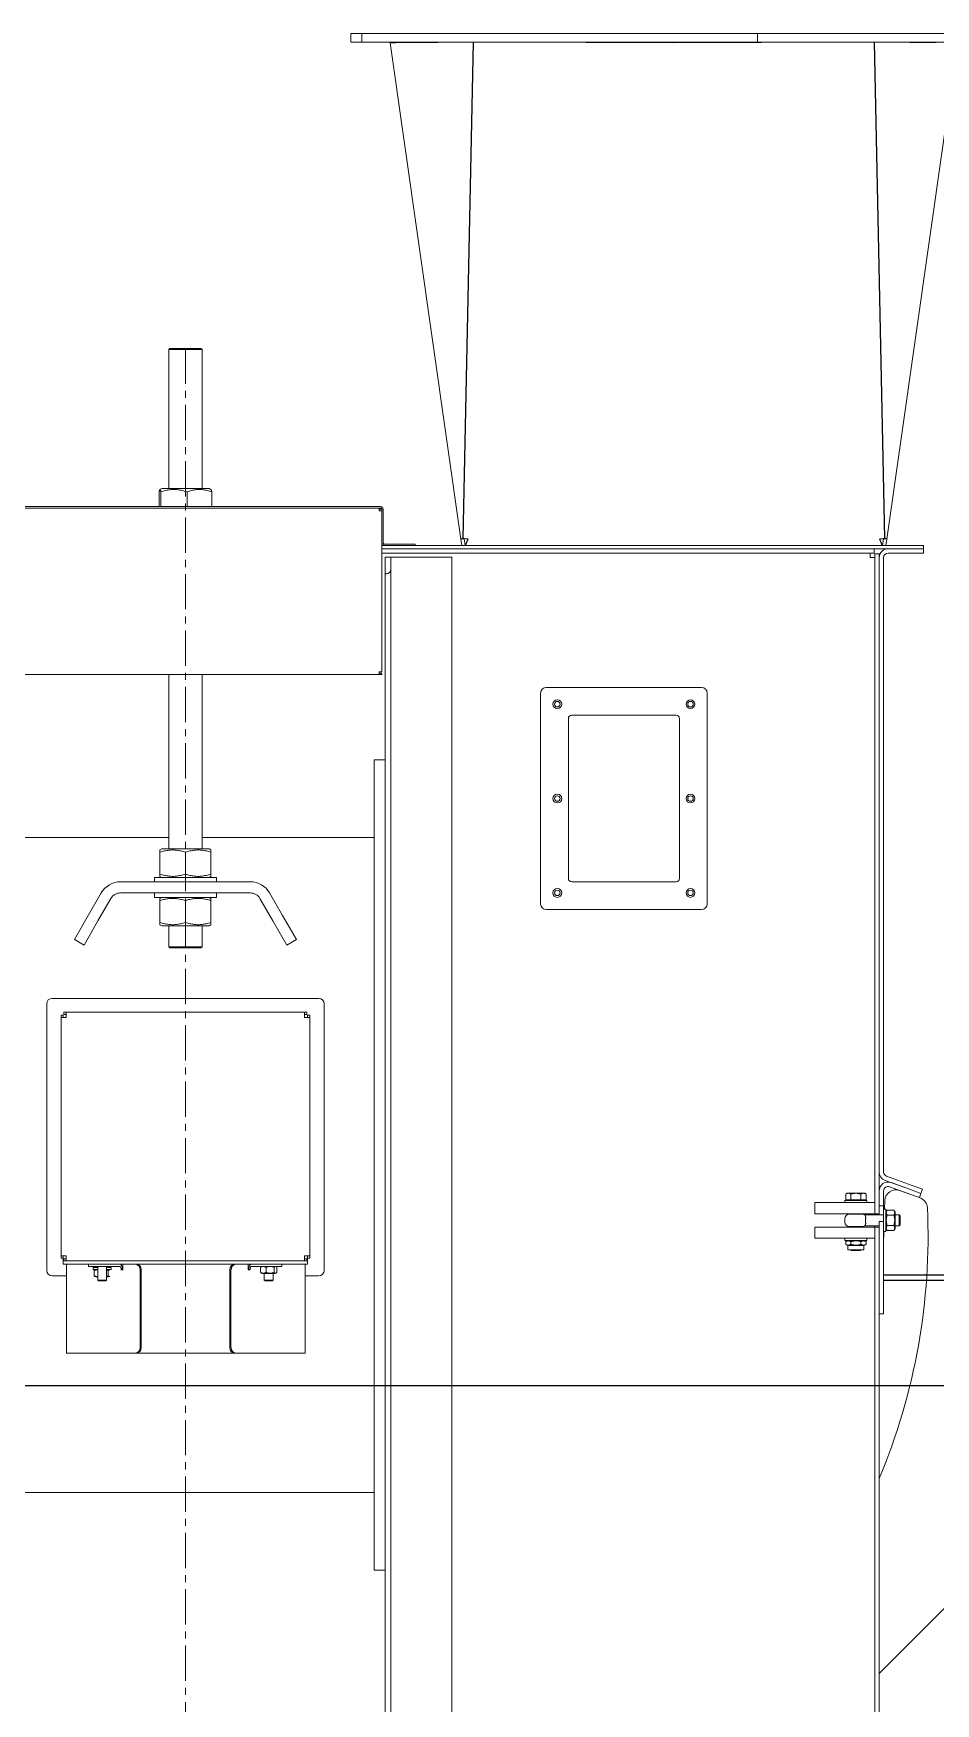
# Model space of a CAD drawing. Header units: millimetres. Extents: x 3220 to 226993, y 817 to 176024.
# Drawn here: x 201314 to 202127, y 73756 to 75261 of the extents above; entities that cross this region are included whole.
import ezdxf

# ---------------------------------------------------------------- set-up
doc = ezdxf.new("R2010")
doc.units = ezdxf.units.MM
doc.linetypes.add('AXES', pattern=[50.8, 31.75, -6.35, 6.35, -6.35])
doc.layers.add('Axe', color=1, linetype='AXES', lineweight=9)
doc.layers.add('Sichtbare Kanten(DIN)', color=7, linetype='Continuous', lineweight=50, true_color=0x3f3f3f)

# ---------------------------------------------------------------- blocks, each defined once
blk = doc.blocks.new('SECTION D-E')
blk.add_lwpolyline([(17750, -500), (17750, -3500), (250, -3500), (250, -500)])
blk = doc.blocks.new('be 500 pied F')
at = {"layer": 'Axe'}
blk.add_line((0, 1434.4), (0, -500), dxfattribs=at)
at = {"layer": 'Sichtbare Kanten(DIN)', "color": 5, "lineweight": 0}
for p, q in [((158.9, 1718.2), (149, 1718.2)), ((149, 1710.2), (149, 1718.2)), ((158.9, 1710.2), (158.9, 1718.2)), ((515.3, 1718.2), (158.9, 1718.2)), ((158.9, 1718.2), (158.9, 1710.2)), ((731, 1718.2), (515.3, 1718.2)), ((515.3, 1718.2), (515.3, 1710.2)), ((515.3, 1710.2), (515.3, 1718.2)), ((149, 1710.2), (158.9, 1710.2)), ((158.9, 1710.2), (515.3, 1710.2)), ((248.2, 1262.7), (184.5, 1709.6)), ((187.5, 1710), (184.6, 1709.7)), ((184.6, 1709.7), (189.3, 1709.7)), ((187.5, 1710), (192.3, 1710)), ((187.5, 1710), (187.5, 1710)), ((187.5, 1710), (187.5, 1710)), ((189.6, 1710), (203.8, 1710)), ((192.5, 1710), (189.6, 1710)), ((192.3, 1710), (192.5, 1710)), ((192.3, 1710), (192.3, 1710)), ((192.5, 1710), (203.9, 1710)), ((204.2, 1710.1), (227.3, 1710.1)), ((249.8, 1263.3), (259.1, 1710.2)), ((250.2, 1263.1), (259.5, 1710.2)), ((259.5, 1710.2), (259.1, 1710.2)), ((324.4, 1710.2), (360.6, 1710.2)), ((361.1, 1710.1), (361.5, 1710.1)), ((361.5, 1710.1), (399.5, 1710.1)), ((400, 1710), (399.5, 1710.1)), ((400.4, 1710), (400.8, 1710)), ((400.8, 1710), (400.5, 1709.9)), ((400.5, 1709.9), (439.5, 1709.9)), ((400.8, 1710), (439.7, 1710)), ((439.7, 1710), (439.5, 1709.9)), ((439.7, 1710), (440, 1710)), ((440, 1710), (440.3, 1710)), ((440, 1710), (440, 1709.8)), ((440.3, 1710), (479.2, 1710)), ((440.3, 1710), (440.5, 1709.9)), ((440.5, 1709.9), (479.5, 1709.9)), ((479.2, 1710), (479.6, 1710)), ((479.2, 1710), (479.5, 1709.9)), ((480, 1710), (480.5, 1710.1)), ((480.5, 1710.1), (518.5, 1710.1)), ((515.3, 1710.2), (731, 1710.2)), ((518.5, 1710.1), (518.9, 1710.1)), ((519.4, 1710.2), (555.6, 1710.2)), ((629.8, 1263.1), (620.5, 1710.2)), ((620.5, 1710.2), (620.9, 1710.2)), ((630.2, 1263.3), (620.9, 1710.2)), ((631.8, 1262.7), (695.5, 1709.6)), ((652.7, 1710.1), (675.8, 1710.1)), ((-14, 1434.4), (-15, 1433.4)), ((15, 1433.4), (-15, 1433.4)), ((-15, 1433.4), (-15, 1308.3)), ((-14, 1434.4), (14, 1434.4)), ((14, 1434.4), (15, 1433.4)), ((15, 1433.4), (15, 1308.3)), ((-23.7, 1305.3), (-23.7, 1292)), ((-21.4, 1308.3), (-23, 1307.4)), ((-22.2, 1305.3), (-22.2, 1292)), ((21.4, 1308.3), (-21.4, 1308.3)), ((1.5, 1305.3), (1.5, 1292)), ((21.4, 1308.3), (23, 1307.4)), ((23.7, 1305.3), (23.7, 1292)), ((175.6, 1292), (-175.6, 1292)), ((175.6, 1290.7), (-175.6, 1290.7)), ((174.4, 1290.7), (174.4, 1288.2)), ((174.4, 1289.5), (176.9, 1289.5)), ((176.9, 1288.2), (174.4, 1288.2)), ((176.9, 1289.5), (176.9, 1267)), ((178.1, 1267), (178.1, 1289.5)), ((176.9, 1260.4), (176.9, 1267)), ((178.1, 1267), (178.1, 1257)), ((176.9, 1260.4), (176.9, 1143.2)), ((176.9, 1257), (178.1, 1257)), ((176.9, 1254), (620.5, 1254)), ((176.9, 1254), (655, 1254)), ((176.9, 1250), (620.5, 1250)), ((655, 1257), (178.1, 1257)), ((179.4, 1258.2), (196.9, 1258.2)), ((196.9, 1258.2), (206.9, 1258.2)), ((206.9, 1257), (206.9, 1258.2)), ((250.8, 1263), (248.2, 1262.8)), ((250.8, 1263), (248.2, 1262.7)), ((248.2, 1262.8), (248.2, 1262.8)), ((249, 1257), (248.2, 1262.7)), ((250.6, 1263.1), (248.4, 1263)), ((248.9, 1263.2), (248.9, 1263.2)), ((250.2, 1263.1), (248.9, 1263.2)), ((250.2, 1263.1), (248.9, 1263.2)), ((249.6, 1263.3), (249.8, 1263.3)), ((250.2, 1263.3), (249.6, 1263.3)), ((250.2, 1263.3), (249.8, 1263.3)), ((250.2, 1263.1), (250.4, 1263.1)), ((252.1, 1262.9), (250.2, 1263.1)), ((252.3, 1262.9), (250.4, 1263.1)), ((252, 1257), (251.1, 1263)), ((251.2, 1263.1), (251.2, 1263.1)), ((252.7, 1262.9), (251.2, 1263.1)), ((252.7, 1262.9), (251.2, 1263.1)), ((252, 1263), (252, 1263)), ((253.2, 1262.9), (252, 1263)), ((253.2, 1262.9), (252, 1263)), ((252.1, 1262.9), (252.3, 1262.9)), ((252.1, 1257), (254.5, 1262.7)), ((252.2, 1257), (254.6, 1262.7)), ((252.7, 1262.9), (252.3, 1262.9)), ((253.2, 1262.9), (252.7, 1262.9)), ((252.7, 1262.9), (252.7, 1262.9)), ((253.3, 1262.9), (253.2, 1262.9)), ((253.2, 1262.9), (253.2, 1262.9)), ((253.9, 1262.8), (254.1, 1262.8)), ((617, 1246), (617, 1250)), ((620.5, 1250), (620.5, 1254)), ((621, 1249.5), (621, 658)), ((625, 1249.5), (621, 1249.5)), ((625, 1249.5), (625, 658)), ((627.8, 1257), (625.4, 1262.7)), ((627.9, 1257), (625.5, 1262.7)), ((625.9, 1262.8), (626.1, 1262.8)), ((626.8, 1262.9), (626.7, 1262.9)), ((626.8, 1262.9), (628, 1263)), ((626.8, 1262.9), (628, 1263)), ((627.3, 1262.9), (626.8, 1262.9)), ((626.8, 1262.9), (626.8, 1262.9)), ((627.3, 1262.9), (628.8, 1263.1)), ((627.3, 1262.9), (628.8, 1263.1)), ((627.7, 1262.9), (627.3, 1262.9)), ((627.3, 1262.9), (627.3, 1262.9)), ((627.7, 1262.9), (629.6, 1263.1)), ((627.7, 1262.9), (627.9, 1262.9)), ((627.9, 1262.9), (629.8, 1263.1)), ((628, 1263), (628, 1263)), ((628, 1257), (628.9, 1263)), ((628.8, 1263.1), (628.8, 1263.1)), ((629.2, 1263), (631.8, 1262.7)), ((629.2, 1263), (631.8, 1262.8)), ((629.4, 1263.1), (631.6, 1263)), ((629.6, 1263.1), (629.8, 1263.1)), ((629.8, 1263.3), (630.4, 1263.3)), ((629.8, 1263.3), (630.2, 1263.3)), ((629.8, 1263.1), (631.1, 1263.2)), ((629.8, 1263.1), (631.1, 1263.2)), ((630.2, 1263.3), (630.4, 1263.3)), ((631, 1257), (631.8, 1262.7)), ((631.1, 1263.2), (631.1, 1263.2)), ((631.8, 1262.8), (631.8, 1262.8)), ((655, 1254), (633, 1254)), ((655, 1250), (633, 1250)), ((655, 1257), (665, 1257)), ((665, 1254), (655, 1254)), ((665, 1254), (655, 1254)), ((655, 1250), (665, 1250)), ((665, 1254), (665, 1257)), ((665, 1254), (665, 1250)), ((185, 1246.5), (180, 1246.5)), ((180, 1246.5), (180, 1231.5)), ((185, 1235.5), (185, 1246.5)), ((185, 1246.5), (190, 1246.5)), ((185, 1235.5), (185, -477.5)), ((190, 1246.5), (236, 1246.5)), ((240, 1246.5), (236, 1246.5)), ((240, 1246.5), (240, -376)), ((621, 1246), (617, 1246)), ((625, 692.6), (625, 1246)), ((629, 1246), (629, 692.6)), ((180, 1231.5), (181, 1231.5)), ((180, 1231.5), (180, -473.5)), ((-174.4, 1140.7), (174.4, 1140.7)), ((-15, 1140.7), (-15, 983.6)), ((15, 1140.7), (15, 983.6)), ((174.4, 1143.2), (176.9, 1143.2)), ((174.4, 1143.2), (174.4, 1140.7)), ((176.9, 1142), (174.4, 1142)), ((174.4, 1140.7), (176.9, 1140.7)), ((176.9, 1142), (176.9, 1140.7)), ((325, 1129), (465, 1129)), ((320, 934), (320, 1124)), ((470, 1124), (470, 934)), ((345, 957), (345, 1101)), ((348, 1104), (442, 1104)), ((445, 1101), (445, 957)), ((170, 1062), (170, 1064)), ((180, 1064), (170, 1064)), ((170, 1062), (170, 336)), ((-170, 994), (-15, 994)), ((15, 994), (170, 994)), ((-21.4, 983.6), (-23, 982.7)), ((-23, 980.6), (-23, 982.7)), ((-23, 980.6), (-23, 961)), ((21.4, 983.6), (-21.4, 983.6)), ((0, 980.6), (0, 961)), ((21.4, 983.6), (23, 982.7)), ((23, 982.7), (23, 980.6)), ((23, 980.6), (23, 961)), ((58.5, 954), (-58.5, 954)), ((-28, 958), (28, 958)), ((-28, 954), (-28, 958)), ((-23, 958.9), (-23, 961)), ((-21.4, 958), (-23, 958.9)), ((21.4, 958), (23, 958.9)), ((23, 961), (23, 958.9)), ((28, 954), (28, 958)), ((442, 954), (348, 954)), ((-75.8, 944), (-87.5, 923.7)), ((-78.8, 918.7), (-67.1, 939)), ((58.5, 944), (-58.5, 944)), ((-28, 944), (-28, 940)), ((28, 940), (-28, 940)), ((-21.4, 940), (-23, 939.1)), ((-23, 937), (-23, 939.1)), ((-23, 917.4), (-23, 937)), ((0, 917.4), (0, 937)), ((21.4, 940), (23, 939.1)), ((23, 939.1), (23, 937)), ((23, 917.4), (23, 937)), ((28, 944), (28, 940)), ((78.8, 918.7), (67.1, 939)), ((87.5, 923.7), (75.8, 944)), ((-100, 902), (-87.5, 923.7)), ((-78.8, 918.7), (-91.3, 897)), ((91.3, 897), (78.8, 918.7)), ((87.5, 923.7), (100, 902)), ((465, 929), (325, 929)), ((-23, 915.3), (-23, 917.4)), ((-21.4, 914.4), (-23, 915.3)), ((-21.4, 914.4), (21.4, 914.4)), ((-15, 914.4), (-15, 895.4)), ((15, 914.4), (15, 895.4)), ((21.4, 914.4), (23, 915.3)), ((23, 917.4), (23, 915.3)), ((-100, 902), (-91.3, 897)), ((-15, 895.4), (15, 895.4)), ((-14, 894.4), (-15, 895.4)), ((14, 894.4), (-14, 894.4)), ((14, 894.4), (15, 895.4)), ((91.3, 897), (100, 902)), ((-125, 844), (-125, 604)), ((120, 849), (-120, 849)), ((125, 604), (125, 844)), ((-112, 834), (-112, 831.9)), ((-110, 834), (-112, 834)), ((-112, 831.9), (-112, 617.1)), ((-112, 831.9), (-107.4, 831.9)), ((-110, 831.9), (-110, 834)), ((-107.4, 836.5), (-109.5, 836.5)), ((-109.5, 836.5), (-109.5, 834.5)), ((-109.5, 834.5), (-107.4, 834.5)), ((-107.4, 831.9), (-107.4, 836.5)), ((107.4, 836.5), (-107.4, 836.5)), ((109.5, 836.5), (107.4, 836.5)), ((107.4, 836.5), (107.4, 831.9)), ((107.4, 834.5), (109.5, 834.5)), ((112, 831.9), (107.4, 831.9)), ((109.5, 834.5), (109.5, 836.5)), ((110, 834), (110, 831.9)), ((110, 834), (112, 834)), ((112, 831.9), (112, 834)), ((112, 617.1), (112, 831.9)), ((630.3, 685.1), (653.2, 676.7)), ((631.6, 688.8), (654.6, 680.5)), ((634.4, 679.3), (651.8, 673)), ((653.2, 676.7), (635.7, 683.1)), ((664, 677.1), (654.6, 680.5)), ((664, 677.1), (662.6, 673.3)), ((567, 665), (569.1, 665)), ((567, 665), (567, 655)), ((590.6, 665), (569.1, 665)), ((590.6, 665), (605, 665)), ((594, 667), (614, 667)), ((594, 665), (594, 667)), ((596, 673.4), (594.8, 672.7)), ((594.8, 667.6), (594.8, 672.7)), ((599.4, 667.6), (594.8, 667.6)), ((597.1, 673.4), (596, 673.4)), ((596.7, 667.6), (596.7, 667)), ((604, 673.4), (597.1, 673.4)), ((599.4, 667.6), (599.4, 672.7)), ((608.6, 667.6), (599.4, 667.6)), ((610.9, 673.4), (604, 673.4)), ((621, 665), (605, 665)), ((608.6, 667.6), (608.6, 672.7)), ((613.2, 667.6), (608.6, 667.6)), ((612, 673.4), (610.9, 673.4)), ((611.3, 667.6), (611.3, 667)), ((612, 673.4), (613.2, 672.7)), ((613.2, 667.6), (613.2, 672.7)), ((614, 665), (614, 667)), ((621, 655), (621, 665)), ((625, 675.6), (625, 668)), ((625, 662), (629, 662)), ((629, 668), (629, 675.6)), ((629, 668), (629, 663)), ((629, 662.1), (629, 663)), ((629, 662.1), (629, 662)), ((629, 662), (629, 659)), ((630.1, 666.9), (629.8, 659)), ((661.9, 669.3), (643.5, 676)), ((661.2, 669.6), (651.8, 673)), ((653.2, 676.7), (662.6, 673.3)), ((653.2, 676.7), (662.6, 673.3)), ((661.2, 669.6), (662.6, 673.3)), ((569.1, 655), (567, 655)), ((590.6, 655), (569.1, 655)), ((605, 655), (590.6, 655)), ((594, 650.5), (594, 647.5)), ((610, 654.5), (598, 654.5)), ((599, 655), (599, 654.5)), ((621, 655), (605, 655)), ((609, 655), (609, 654.5)), ((611.9, 654), (629, 654)), ((621, 655), (625, 655)), ((621, 654), (621, 655)), ((625, 658), (625, 655)), ((625, 655), (625, 654)), ((625, 647.9), (625, 648)), ((629, 648), (625, 648)), ((625, 647.9), (625, 647)), ((625, 642), (625, 647)), ((629, 647.3), (629, 659)), ((631, 659), (629, 659)), ((629, 647), (629, 647.3)), ((629, 647), (629, 642)), ((631, 639), (631, 659)), ((631, 656.3), (632.1, 658.2)), ((638.3, 658.2), (632.1, 658.2)), ((638.3, 653.7), (632.1, 653.7)), ((639.4, 656.3), (638.3, 658.2)), ((639.4, 641.7), (639.4, 656.3)), ((639.4, 654), (643, 654)), ((643, 644), (643, 654)), ((644, 653), (643, 654)), ((644, 653), (644, 645)), ((567, 643), (569.1, 643)), ((567, 643), (567, 633)), ((569.1, 633), (567, 633)), ((590.6, 643), (569.1, 643)), ((590.6, 633), (569.1, 633)), ((590.6, 643), (605, 643)), ((605, 633), (590.6, 633)), ((594, 633), (594, 631)), ((598, 643.5), (610, 643.5)), ((599, 643.5), (599, 643)), ((621, 643), (605, 643)), ((621, 633), (605, 633)), ((609, 643.5), (609, 643)), ((611.9, 644), (625, 644)), ((614, 633), (614, 631)), ((621, 643), (621, 644)), ((625, 643), (621, 643)), ((621, 633), (621, 643)), ((621, 640), (621, -491.5)), ((625, 642), (625, 570)), ((625, 640), (625, -491.5)), ((629, 570), (629, 642)), ((629.3, 639), (629, 627.9)), ((631, 639), (629, 639)), ((631, 641.7), (632.1, 639.8)), ((638.3, 644.5), (632.1, 644.5)), ((632.1, 639.8), (632.1, 639.8)), ((638.3, 639.8), (632.1, 639.8)), ((639.4, 641.7), (638.3, 639.8)), ((638.3, 639.8), (638.3, 639.8)), ((639.4, 644), (643, 644)), ((644, 645), (643, 644)), ((-112, 617.1), (-112, 615)), ((-107.4, 617.1), (-112, 617.1)), ((-110, 615), (-110, 617.1)), ((-107.4, 612.5), (-107.4, 617.1)), ((112, 617.1), (107.4, 617.1)), ((107.4, 617.1), (107.4, 612.5)), ((110, 617.1), (110, 615)), ((112, 615), (112, 617.1)), ((614, 631), (594, 631)), ((596.7, 631), (594.8, 629.9)), ((594.8, 629.9), (594.8, 627.4)), ((596.7, 626.3), (594.8, 627.4)), ((611.3, 626.3), (596.7, 626.3)), ((596.7, 626.3), (596.7, 622.4)), ((611.3, 622.4), (596.7, 622.4)), ((599.4, 629.9), (599.4, 627.4)), ((599.9, 622), (599.5, 622.4)), ((608.1, 622), (599.9, 622)), ((608.1, 622), (608.5, 622.4)), ((608.6, 629.9), (608.6, 627.4)), ((611.3, 631), (613.2, 629.9)), ((611.3, 626.3), (613.2, 627.4)), ((611.3, 626.3), (611.3, 622.4)), ((613.2, 629.9), (613.2, 627.4)), ((-112, 615), (-110, 615)), ((-110, 612.5), (-110, 615)), ((-110, 612.5), (-105, 612.5)), ((-110, 612.5), (-110, 609.5)), ((-105, 609.5), (-110, 609.5)), ((-107.4, 614.5), (-109.5, 614.5)), ((-109.5, 614.5), (-109.5, 612.5)), ((-107.2, 609.5), (-107.2, 529.5)), ((-105, 612.5), (105, 612.5)), ((105, 609.5), (-105, 609.5)), ((-87.3, 607.5), (-87.3, 609.5)), ((-87.3, 607.5), (-65.1, 607.5)), ((-83, 606.5), (-79, 606.5)), ((-83, 604.9), (-83, 606.5)), ((-83, 604.9), (-79, 604.9)), ((-82.2, 603.9), (-82.2, 599.1)), ((-80.8, 604.9), (-81.7, 604.4)), ((-80, 606.5), (-80, 607.5)), ((-79, 595.3), (-79, 607.5)), ((-71, 595.3), (-71, 607.5)), ((-71, 606.5), (-67, 606.5)), ((-71, 604.9), (-67, 604.9)), ((-69.6, 603.9), (-69.6, 599.1)), ((-69.2, 604.9), (-68.3, 604.4)), ((-67, 604.9), (-67, 606.5)), ((-65.1, 607.5), (-59.1, 607.5)), ((-58, 604.5), (-58, 605.5)), ((-56.3, 604.5), (-58, 604.5)), ((-56.9, 605.5), (-56.9, 604.5)), ((-56.3, 609.5), (-56.3, 604.5)), ((-40.9, 534.5), (-40.9, 604.5)), ((-39.8, 604.5), (-39.8, 534.5)), ((40, 604.5), (40, 534.5)), ((41, 534.5), (41, 604.5)), ((56.5, 604.5), (56.5, 609.5)), ((58.2, 604.5), (56.5, 604.5)), ((57.2, 604.5), (57.2, 605.5)), ((58.2, 605.5), (58.2, 604.5)), ((65, 607.5), (59.3, 607.5)), ((65, 607.5), (86.8, 607.5)), ((67.6, 606.9), (67.6, 602.1)), ((68.5, 607.5), (68.1, 607.3)), ((72.6, 606.9), (72.6, 602.1)), ((79.9, 606.9), (79.9, 602.1)), ((81.5, 607.5), (81.9, 607.3)), ((82.4, 606.9), (82.4, 602.1)), ((86.8, 609.5), (86.8, 607.5)), ((105, 612.5), (110, 612.5)), ((110, 609.5), (105, 609.5)), ((109.5, 614.5), (107.4, 614.5)), ((107.9, 529.5), (107.9, 609.5)), ((109.5, 612.5), (109.5, 614.5)), ((110, 615), (112, 615)), ((110, 612.5), (110, 615)), ((110, 609.5), (110, 612.5)), ((-120, 599), (-107.2, 599)), ((-80.8, 598.1), (-81.7, 598.6)), ((-80.8, 598.1), (-79, 598.1)), ((-79, 595.3), (-71, 595.3)), ((-78.2, 594.5), (-79, 595.3)), ((-71.8, 594.5), (-78.2, 594.5)), ((-71.8, 594.5), (-71, 595.3)), ((-71, 598.1), (-69.2, 598.1)), ((-69.2, 598.1), (-68.3, 598.6)), ((69.2, 601.1), (68.1, 601.7)), ((69.2, 601.1), (80.8, 601.1)), ((71, 595.3), (71, 601.1)), ((71, 595.3), (79, 595.3)), ((71.8, 594.5), (71, 595.3)), ((78.2, 594.5), (71.8, 594.5)), ((78.2, 594.5), (79, 595.3)), ((79, 595.3), (79, 601.1)), ((80.8, 601.1), (81.9, 601.7)), ((107.9, 599), (120, 599)), ((625, 565), (629, 565)), ((629, 570), (629, 565)), ((-107.2, 529.5), (-105.4, 529.5)), ((-45.1, 529.5), (-105.4, 529.5)), ((-45.1, 529.5), (-44.1, 529.5)), ((-0.9, 529.5), (-44.1, 529.5)), ((0.9, 529.5), (-0.9, 529.5)), ((44.2, 529.5), (0.9, 529.5)), ((44.2, 529.5), (45.3, 529.5)), ((106, 529.5), (45.3, 529.5)), ((107.9, 529.5), (106, 529.5)), ((170, 404), (-170, 404)), ((170, 334), (170, 336)), ((170, 334), (180, 334))]:
    blk.add_line(p, q, dxfattribs=at)
at = {"layer": 'Sichtbare Kanten(DIN)', "color": 5, "lineweight": 0, "flags": 128}
for points in [[(400, 1710), (400.2, 1710), (400.4, 1710)], [(479.6, 1710), (479.8, 1710), (480, 1710)], [(-22.2, 1305.3), (-22.3, 1305.7), (-22.3, 1306), (-22.4, 1306.3), (-22.5, 1306.5), (-22.5, 1306.7), (-22.6, 1306.9), (-22.7, 1307), (-22.7, 1307.2), (-22.8, 1307.3), (-22.8, 1307.3), (-22.9, 1307.4), (-23, 1307.4), (-23, 1307.4), (-23.1, 1307.3), (-23.1, 1307.3), (-23.2, 1307.2), (-23.3, 1307), (-23.3, 1306.9), (-23.4, 1306.7), (-23.5, 1306.5), (-23.5, 1306.3), (-23.6, 1306), (-23.7, 1305.7), (-23.7, 1305.3)], [(1.5, 1305.3), (0.4, 1305.7), (-0.7, 1306), (-1.7, 1306.3), (-2.7, 1306.5), (-3.7, 1306.7), (-4.7, 1306.9), (-5.7, 1307), (-6.6, 1307.2), (-7.6, 1307.3), (-8.5, 1307.3), (-9.4, 1307.4), (-10.3, 1307.4), (-11.2, 1307.4), (-12.2, 1307.3), (-13.1, 1307.3), (-14, 1307.2), (-15, 1307), (-15.9, 1306.9), (-16.9, 1306.7), (-17.9, 1306.5), (-18.9, 1306.3), (-20, 1306), (-21.1, 1305.7), (-22.2, 1305.3)], [(23.7, 1305.3), (22.7, 1305.7), (21.7, 1306), (20.7, 1306.3), (19.7, 1306.5), (18.8, 1306.7), (17.9, 1306.9), (17, 1307), (16.1, 1307.2), (15.2, 1307.3), (14.4, 1307.3), (13.5, 1307.4), (12.6, 1307.4), (11.8, 1307.4), (10.9, 1307.3), (10, 1307.3), (9.2, 1307.2), (8.3, 1307), (7.4, 1306.9), (6.5, 1306.7), (5.5, 1306.5), (4.6, 1306.3), (3.6, 1306), (2.6, 1305.7), (1.5, 1305.3)], [(23, 1307.4), (23.1, 1307.3), (23.1, 1307.3), (23.1, 1307.3), (23.1, 1307.2), (23.2, 1307.2), (23.2, 1307.2), (23.2, 1307.1), (23.3, 1307.1), (23.3, 1307), (23.3, 1306.9), (23.3, 1306.9), (23.4, 1306.8), (23.4, 1306.7), (23.4, 1306.6), (23.5, 1306.5), (23.5, 1306.4), (23.5, 1306.3), (23.5, 1306.2), (23.6, 1306), (23.6, 1305.9), (23.6, 1305.8), (23.7, 1305.6), (23.7, 1305.5), (23.7, 1305.3)], [(0, 980.6), (-1.1, 981), (-2.1, 981.3), (-3.2, 981.6), (-4.1, 981.8), (-5.1, 982), (-6.1, 982.2), (-7, 982.3), (-7.9, 982.5), (-8.8, 982.6), (-9.7, 982.6), (-10.6, 982.7), (-11.5, 982.7), (-12.4, 982.7), (-13.3, 982.6), (-14.2, 982.6), (-15.1, 982.5), (-16, 982.3), (-16.9, 982.2), (-17.9, 982), (-18.9, 981.8), (-19.8, 981.6), (-20.9, 981.3), (-21.9, 981), (-23, 980.6)], [(23, 980.6), (21.9, 981), (20.9, 981.3), (19.8, 981.6), (18.9, 981.8), (17.9, 982), (16.9, 982.2), (16, 982.3), (15.1, 982.5), (14.2, 982.6), (13.3, 982.6), (12.4, 982.7), (11.5, 982.7), (10.6, 982.7), (9.7, 982.6), (8.8, 982.6), (7.9, 982.5), (7, 982.3), (6.1, 982.2), (5.1, 982), (4.1, 981.8), (3.2, 981.6), (2.1, 981.3), (1.1, 981), (0, 980.6)], [(-23, 961), (-21.9, 960.6), (-20.9, 960.3), (-19.8, 960), (-18.9, 959.8), (-17.9, 959.6), (-16.9, 959.4), (-16, 959.3), (-15.1, 959.1), (-14.2, 959), (-13.3, 959), (-12.4, 958.9), (-11.5, 958.9), (-10.6, 958.9), (-9.7, 959), (-8.8, 959), (-7.9, 959.1), (-7, 959.3), (-6.1, 959.4), (-5.1, 959.6), (-4.1, 959.8), (-3.2, 960), (-2.1, 960.3), (-1.1, 960.6), (0, 961)], [(0, 961), (1.1, 960.6), (2.1, 960.3), (3.2, 960), (4.1, 959.8), (5.1, 959.6), (6.1, 959.4), (7, 959.3), (7.9, 959.1), (8.8, 959), (9.7, 959), (10.6, 958.9), (11.5, 958.9), (12.4, 958.9), (13.3, 959), (14.2, 959), (15.1, 959.1), (16, 959.3), (16.9, 959.4), (17.9, 959.6), (18.9, 959.8), (19.8, 960), (20.9, 960.3), (21.9, 960.6), (23, 961)], [(0, 937), (-1.1, 937.4), (-2.1, 937.7), (-3.2, 938), (-4.1, 938.2), (-5.1, 938.4), (-6.1, 938.6), (-7, 938.7), (-7.9, 938.9), (-8.8, 939), (-9.7, 939), (-10.6, 939.1), (-11.5, 939.1), (-12.4, 939.1), (-13.3, 939), (-14.2, 939), (-15.1, 938.9), (-16, 938.7), (-16.9, 938.6), (-17.9, 938.4), (-18.9, 938.2), (-19.8, 938), (-20.9, 937.7), (-21.9, 937.4), (-23, 937)], [(23, 937), (21.9, 937.4), (20.9, 937.7), (19.8, 938), (18.9, 938.2), (17.9, 938.4), (16.9, 938.6), (16, 938.7), (15.1, 938.9), (14.2, 939), (13.3, 939), (12.4, 939.1), (11.5, 939.1), (10.6, 939.1), (9.7, 939), (8.8, 939), (7.9, 938.9), (7, 938.7), (6.1, 938.6), (5.1, 938.4), (4.1, 938.2), (3.2, 938), (2.1, 937.7), (1.1, 937.4), (0, 937)], [(-23, 917.4), (-21.9, 917), (-20.9, 916.7), (-19.8, 916.4), (-18.9, 916.2), (-17.9, 916), (-16.9, 915.8), (-16, 915.7), (-15.1, 915.5), (-14.2, 915.4), (-13.3, 915.4), (-12.4, 915.3), (-11.5, 915.3), (-10.6, 915.3), (-9.7, 915.4), (-8.8, 915.4), (-7.9, 915.5), (-7, 915.7), (-6.1, 915.8), (-5.1, 916), (-4.1, 916.2), (-3.2, 916.4), (-2.1, 916.7), (-1.1, 917), (0, 917.4)], [(0, 917.4), (1.1, 917), (2.1, 916.7), (3.2, 916.4), (4.1, 916.2), (5.1, 916), (6.1, 915.8), (7, 915.7), (7.9, 915.5), (8.8, 915.4), (9.7, 915.4), (10.6, 915.3), (11.5, 915.3), (12.4, 915.3), (13.3, 915.4), (14.2, 915.4), (15.1, 915.5), (16, 915.7), (16.9, 915.8), (17.9, 916), (18.9, 916.2), (19.8, 916.4), (20.9, 916.7), (21.9, 917), (23, 917.4)], [(597.1, 673.4), (597, 673.4), (596.9, 673.4), (596.8, 673.4), (596.7, 673.4), (596.6, 673.4), (596.5, 673.4), (596.4, 673.3), (596.3, 673.3), (596.2, 673.3), (596.1, 673.3), (596.1, 673.3), (596, 673.2), (595.9, 673.2), (595.8, 673.2), (595.7, 673.1), (595.6, 673.1), (595.5, 673), (595.4, 673), (595.3, 673), (595.2, 672.9), (595.1, 672.9), (595, 672.8), (594.9, 672.7), (594.8, 672.7)], [(599.4, 672.7), (599.3, 672.7), (599.2, 672.8), (599.1, 672.9), (599, 672.9), (598.9, 673), (598.8, 673), (598.7, 673), (598.6, 673.1), (598.5, 673.1), (598.4, 673.2), (598.3, 673.2), (598.2, 673.2), (598.1, 673.3), (598, 673.3), (597.9, 673.3), (597.8, 673.3), (597.7, 673.3), (597.6, 673.4), (597.5, 673.4), (597.4, 673.4), (597.3, 673.4), (597.3, 673.4), (597.2, 673.4), (597.1, 673.4)], [(604, 673.4), (603.8, 673.4), (603.6, 673.4), (603.4, 673.4), (603.3, 673.4), (603.1, 673.4), (602.9, 673.4), (602.7, 673.3), (602.5, 673.3), (602.3, 673.3), (602.2, 673.3), (602, 673.3), (601.8, 673.2), (601.6, 673.2), (601.4, 673.2), (601.2, 673.1), (601, 673.1), (600.8, 673), (600.6, 673), (600.4, 673), (600.2, 672.9), (600, 672.9), (599.8, 672.8), (599.6, 672.7), (599.4, 672.7)], [(608.6, 672.7), (608.4, 672.7), (608.2, 672.8), (608, 672.9), (607.8, 672.9), (607.6, 673), (607.4, 673), (607.2, 673), (607, 673.1), (606.8, 673.1), (606.6, 673.2), (606.4, 673.2), (606.2, 673.2), (606, 673.3), (605.8, 673.3), (605.7, 673.3), (605.5, 673.3), (605.3, 673.3), (605.1, 673.4), (604.9, 673.4), (604.7, 673.4), (604.6, 673.4), (604.4, 673.4), (604.2, 673.4), (604, 673.4)], [(610.9, 673.4), (610.8, 673.4), (610.7, 673.4), (610.7, 673.4), (610.6, 673.4), (610.5, 673.4), (610.4, 673.4), (610.3, 673.3), (610.2, 673.3), (610.1, 673.3), (610, 673.3), (609.9, 673.3), (609.8, 673.2), (609.7, 673.2), (609.6, 673.2), (609.5, 673.1), (609.4, 673.1), (609.3, 673), (609.2, 673), (609.1, 673), (609, 672.9), (608.9, 672.9), (608.8, 672.8), (608.7, 672.7), (608.6, 672.7)], [(613.2, 672.7), (613.1, 672.7), (613, 672.8), (612.9, 672.9), (612.8, 672.9), (612.7, 673), (612.6, 673), (612.5, 673), (612.4, 673.1), (612.3, 673.1), (612.2, 673.2), (612.1, 673.2), (612, 673.2), (611.9, 673.3), (611.9, 673.3), (611.8, 673.3), (611.7, 673.3), (611.6, 673.3), (611.5, 673.4), (611.4, 673.4), (611.3, 673.4), (611.2, 673.4), (611.1, 673.4), (611, 673.4), (610.9, 673.4)], [(612.8, 650.5), (612.8, 650.8), (612.9, 651), (612.9, 651.3), (612.9, 651.6), (612.9, 651.8), (612.8, 652), (612.8, 652.3), (612.8, 652.5), (612.7, 652.7), (612.7, 652.9), (612.6, 653), (612.5, 653.2), (612.5, 653.3), (612.4, 653.5), (612.3, 653.6), (612.2, 653.7), (612.2, 653.8), (612.1, 653.8), (612, 653.9), (612, 653.9), (612, 654), (612, 654), (611.9, 654), (611.9, 654)], [(611.9, 644), (611.9, 644), (612, 644), (612, 644.1), (612.1, 644.1), (612.1, 644.2), (612.2, 644.3), (612.3, 644.3), (612.3, 644.4), (612.4, 644.5), (612.5, 644.7), (612.5, 644.8), (612.6, 644.9), (612.6, 645.1), (612.7, 645.3), (612.8, 645.4), (612.8, 645.6), (612.8, 645.8), (612.9, 646.1), (612.9, 646.3), (612.9, 646.5), (612.9, 646.8), (612.9, 647), (612.8, 647.2), (612.8, 647.5)], [(612.8, 647.5), (612.8, 647.6), (612.8, 647.7), (612.7, 647.9), (612.7, 648), (612.7, 648.1), (612.7, 648.2), (612.7, 648.4), (612.7, 648.5), (612.7, 648.6), (612.7, 648.8), (612.7, 648.9), (612.7, 649), (612.7, 649.1), (612.7, 649.2), (612.7, 649.4), (612.7, 649.5), (612.7, 649.6), (612.7, 649.8), (612.7, 649.9), (612.7, 650), (612.7, 650.1), (612.8, 650.3), (612.8, 650.4), (612.8, 650.5)], [(632.1, 658.2), (632, 658), (631.9, 657.8), (631.8, 657.6), (631.7, 657.4), (631.6, 657.2), (631.6, 657), (631.5, 656.9), (631.5, 656.7), (631.4, 656.5), (631.4, 656.3), (631.4, 656.2), (631.4, 656), (631.4, 655.8), (631.4, 655.6), (631.4, 655.5), (631.5, 655.3), (631.5, 655.1), (631.6, 654.9), (631.6, 654.7), (631.7, 654.5), (631.8, 654.3), (631.9, 654.1), (632, 653.9), (632.1, 653.7)], [(632.1, 653.7), (632, 653.3), (631.9, 652.9), (631.8, 652.5), (631.7, 652.1), (631.6, 651.7), (631.6, 651.3), (631.5, 650.9), (631.5, 650.5), (631.4, 650.2), (631.4, 649.8), (631.4, 649.5), (631.4, 649.1), (631.4, 648.7), (631.4, 648.4), (631.4, 648), (631.5, 647.7), (631.5, 647.3), (631.6, 646.9), (631.6, 646.5), (631.7, 646.1), (631.8, 645.8), (631.9, 645.3), (632, 644.9), (632.1, 644.5)], [(638.3, 653.7), (638.4, 653.9), (638.5, 654.1), (638.6, 654.3), (638.7, 654.5), (638.8, 654.7), (638.8, 654.9), (638.9, 655.1), (638.9, 655.3), (639, 655.5), (639, 655.6), (639, 655.8), (639, 656), (639, 656.2), (639, 656.3), (639, 656.5), (638.9, 656.7), (638.9, 656.9), (638.8, 657), (638.8, 657.2), (638.7, 657.4), (638.6, 657.6), (638.5, 657.8), (638.4, 658), (638.3, 658.2)], [(638.3, 644.5), (638.4, 644.9), (638.5, 645.3), (638.6, 645.8), (638.7, 646.1), (638.8, 646.5), (638.8, 646.9), (638.9, 647.3), (638.9, 647.7), (639, 648), (639, 648.4), (639, 648.7), (639, 649.1), (639, 649.5), (639, 649.8), (639, 650.2), (638.9, 650.5), (638.9, 650.9), (638.8, 651.3), (638.8, 651.7), (638.7, 652.1), (638.6, 652.5), (638.5, 652.9), (638.4, 653.3), (638.3, 653.7)], [(632.1, 644.5), (632, 644.3), (631.9, 644), (631.8, 643.8), (631.7, 643.6), (631.6, 643.4), (631.6, 643.2), (631.5, 643), (631.5, 642.9), (631.4, 642.7), (631.4, 642.5), (631.4, 642.3), (631.4, 642.1), (631.4, 641.9), (631.4, 641.8), (631.4, 641.6), (631.5, 641.4), (631.5, 641.2), (631.6, 641), (631.6, 640.8), (631.7, 640.6), (631.8, 640.4), (631.9, 640.2), (632, 640), (632.1, 639.8)], [(638.3, 639.8), (638.4, 640), (638.5, 640.2), (638.6, 640.4), (638.7, 640.6), (638.8, 640.8), (638.8, 641), (638.9, 641.2), (638.9, 641.4), (639, 641.6), (639, 641.8), (639, 641.9), (639, 642.1), (639, 642.3), (639, 642.5), (639, 642.7), (638.9, 642.9), (638.9, 643), (638.8, 643.2), (638.8, 643.4), (638.7, 643.6), (638.6, 643.8), (638.5, 644), (638.4, 644.3), (638.3, 644.5)], [(599.4, 629.9), (599.2, 630), (599, 630.1), (598.7, 630.2), (598.5, 630.3), (598.4, 630.4), (598.2, 630.4), (598, 630.5), (597.8, 630.5), (597.6, 630.6), (597.4, 630.6), (597.3, 630.6), (597.1, 630.6), (596.9, 630.6), (596.7, 630.6), (596.5, 630.6), (596.4, 630.5), (596.2, 630.5), (596, 630.4), (595.8, 630.4), (595.6, 630.3), (595.4, 630.2), (595.2, 630.1), (595, 630), (594.8, 629.9)], [(594.8, 627.4), (595, 627.3), (595.2, 627.2), (595.4, 627.1), (595.6, 627), (595.8, 626.9), (596, 626.9), (596.2, 626.8), (596.4, 626.8), (596.5, 626.7), (596.7, 626.7), (596.9, 626.7), (597.1, 626.7), (597.3, 626.7), (597.4, 626.7), (597.6, 626.7), (597.8, 626.8), (598, 626.8), (598.2, 626.9), (598.4, 626.9), (598.5, 627), (598.7, 627.1), (599, 627.2), (599.2, 627.3), (599.4, 627.4)], [(608.6, 629.9), (608.2, 630), (607.8, 630.1), (607.4, 630.2), (607, 630.3), (606.6, 630.4), (606.2, 630.4), (605.8, 630.5), (605.4, 630.5), (605.1, 630.6), (604.7, 630.6), (604.4, 630.6), (604, 630.6), (603.6, 630.6), (603.3, 630.6), (602.9, 630.6), (602.6, 630.5), (602.2, 630.5), (601.8, 630.4), (601.4, 630.4), (601, 630.3), (600.6, 630.2), (600.2, 630.1), (599.8, 630), (599.4, 629.9)], [(599.4, 627.4), (599.8, 627.3), (600.2, 627.2), (600.6, 627.1), (601, 627), (601.4, 626.9), (601.8, 626.9), (602.2, 626.8), (602.6, 626.8), (602.9, 626.7), (603.3, 626.7), (603.6, 626.7), (604, 626.7), (604.4, 626.7), (604.7, 626.7), (605.1, 626.7), (605.4, 626.8), (605.8, 626.8), (606.2, 626.9), (606.6, 626.9), (607, 627), (607.4, 627.1), (607.8, 627.2), (608.2, 627.3), (608.6, 627.4)], [(613.2, 629.9), (613, 630), (612.8, 630.1), (612.6, 630.2), (612.4, 630.3), (612.2, 630.4), (612, 630.4), (611.8, 630.5), (611.6, 630.5), (611.5, 630.6), (611.3, 630.6), (611.1, 630.6), (610.9, 630.6), (610.7, 630.6), (610.6, 630.6), (610.4, 630.6), (610.2, 630.5), (610, 630.5), (609.8, 630.4), (609.6, 630.4), (609.5, 630.3), (609.3, 630.2), (609, 630.1), (608.8, 630), (608.6, 629.9)], [(608.6, 627.4), (608.8, 627.3), (609, 627.2), (609.3, 627.1), (609.5, 627), (609.6, 626.9), (609.8, 626.9), (610, 626.8), (610.2, 626.8), (610.4, 626.7), (610.6, 626.7), (610.7, 626.7), (610.9, 626.7), (611.1, 626.7), (611.3, 626.7), (611.5, 626.7), (611.6, 626.8), (611.8, 626.8), (612, 626.9), (612.2, 626.9), (612.4, 627), (612.6, 627.1), (612.8, 627.2), (613, 627.3), (613.2, 627.4)], [(-79, 604.5), (-79.1, 604.5), (-79.3, 604.5), (-79.4, 604.5), (-79.5, 604.5), (-79.6, 604.5), (-79.8, 604.5), (-79.9, 604.5), (-80, 604.5), (-80.1, 604.5), (-80.3, 604.4), (-80.4, 604.4), (-80.5, 604.4), (-80.6, 604.4), (-80.8, 604.4), (-80.9, 604.3), (-81, 604.3), (-81.2, 604.3), (-81.3, 604.2), (-81.5, 604.2), (-81.6, 604.1), (-81.7, 604.1), (-81.9, 604), (-82, 604), (-82.2, 603.9)], [(-82.2, 603.9), (-82.2, 603.9), (-82.1, 604), (-82.1, 604), (-82.1, 604), (-82.1, 604.1), (-82.1, 604.1), (-82, 604.1), (-82, 604.1), (-82, 604.1), (-82, 604.2), (-81.9, 604.2), (-81.9, 604.2), (-81.9, 604.2), (-81.9, 604.2), (-81.9, 604.3), (-81.8, 604.3), (-81.8, 604.3), (-81.8, 604.3), (-81.8, 604.3), (-81.8, 604.3), (-81.7, 604.4), (-81.7, 604.4), (-81.7, 604.4), (-81.7, 604.4)], [(-69.6, 603.9), (-69.6, 603.9), (-69.7, 604), (-69.7, 604), (-69.8, 604), (-69.9, 604), (-69.9, 604), (-70, 604), (-70.1, 604.1), (-70.1, 604.1), (-70.2, 604.1), (-70.2, 604.1), (-70.3, 604.1), (-70.4, 604.1), (-70.4, 604.2), (-70.5, 604.2), (-70.5, 604.2), (-70.6, 604.2), (-70.7, 604.2), (-70.7, 604.2), (-70.8, 604.2), (-70.8, 604.2), (-70.9, 604.3), (-70.9, 604.3), (-71, 604.3)], [(-68, 604.2), (-68.1, 604.2), (-68.2, 604.3), (-68.2, 604.3), (-68.3, 604.4), (-68.4, 604.4), (-68.4, 604.4), (-68.5, 604.5), (-68.5, 604.5), (-68.6, 604.5), (-68.7, 604.5), (-68.7, 604.5), (-68.8, 604.5), (-68.8, 604.5), (-68.9, 604.5), (-69, 604.4), (-69, 604.4), (-69.1, 604.4), (-69.1, 604.3), (-69.2, 604.3), (-69.3, 604.2), (-69.3, 604.2), (-69.4, 604.1), (-69.5, 604), (-69.6, 603.9)], [(72.6, 606.9), (72.3, 607), (72.1, 607.1), (71.9, 607.2), (71.7, 607.2), (71.5, 607.3), (71.3, 607.4), (71.1, 607.4), (70.9, 607.4), (70.7, 607.5), (70.5, 607.5), (70.3, 607.5), (70.1, 607.5), (69.9, 607.5), (69.7, 607.5), (69.5, 607.5), (69.3, 607.4), (69.1, 607.4), (68.9, 607.4), (68.7, 607.3), (68.5, 607.2), (68.3, 607.2), (68.1, 607.1), (67.9, 607), (67.6, 606.9)], [(67.6, 606.9), (67.7, 606.9), (67.7, 607), (67.7, 607), (67.7, 607), (67.7, 607), (67.8, 607), (67.8, 607), (67.8, 607.1), (67.8, 607.1), (67.9, 607.1), (67.9, 607.1), (67.9, 607.1), (67.9, 607.1), (67.9, 607.2), (68, 607.2), (68, 607.2), (68, 607.2), (68, 607.2), (68, 607.2), (68.1, 607.2), (68.1, 607.2), (68.1, 607.3), (68.1, 607.3), (68.1, 607.3)], [(67.6, 602.1), (67.9, 602), (68.1, 601.9), (68.3, 601.8), (68.5, 601.8), (68.7, 601.7), (68.9, 601.6), (69.1, 601.6), (69.3, 601.6), (69.5, 601.5), (69.7, 601.5), (69.9, 601.5), (70.1, 601.5), (70.3, 601.5), (70.5, 601.5), (70.7, 601.5), (70.9, 601.6), (71.1, 601.6), (71.3, 601.6), (71.5, 601.7), (71.7, 601.8), (71.9, 601.8), (72.1, 601.9), (72.3, 602), (72.6, 602.1)], [(68.1, 601.7), (68.1, 601.7), (68.1, 601.7), (68.1, 601.8), (68.1, 601.8), (68, 601.8), (68, 601.8), (68, 601.8), (68, 601.8), (68, 601.8), (67.9, 601.8), (67.9, 601.9), (67.9, 601.9), (67.9, 601.9), (67.9, 601.9), (67.8, 601.9), (67.8, 601.9), (67.8, 602), (67.8, 602), (67.7, 602), (67.7, 602), (67.7, 602), (67.7, 602), (67.7, 602.1), (67.6, 602.1)], [(79.9, 606.9), (79.6, 607), (79.3, 607.1), (78.9, 607.2), (78.6, 607.2), (78.3, 607.3), (78, 607.4), (77.7, 607.4), (77.4, 607.4), (77.1, 607.5), (76.8, 607.5), (76.5, 607.5), (76.3, 607.5), (76, 607.5), (75.7, 607.5), (75.4, 607.5), (75.1, 607.4), (74.8, 607.4), (74.5, 607.4), (74.2, 607.3), (73.9, 607.2), (73.6, 607.2), (73.3, 607.1), (72.9, 607), (72.6, 606.9)], [(72.6, 602.1), (72.9, 602), (73.3, 601.9), (73.6, 601.8), (73.9, 601.8), (74.2, 601.7), (74.5, 601.6), (74.8, 601.6), (75.1, 601.6), (75.4, 601.5), (75.7, 601.5), (76, 601.5), (76.3, 601.5), (76.5, 601.5), (76.8, 601.5), (77.1, 601.5), (77.4, 601.6), (77.7, 601.6), (78, 601.6), (78.3, 601.7), (78.6, 601.8), (78.9, 601.8), (79.3, 601.9), (79.6, 602), (79.9, 602.1)], [(82.4, 606.9), (82.2, 607), (82.1, 607.1), (82, 607.2), (81.9, 607.2), (81.8, 607.3), (81.7, 607.4), (81.6, 607.4), (81.5, 607.4), (81.4, 607.5), (81.3, 607.5), (81.2, 607.5), (81.2, 607.5), (81.1, 607.5), (81, 607.5), (80.9, 607.5), (80.8, 607.4), (80.7, 607.4), (80.6, 607.4), (80.5, 607.3), (80.4, 607.2), (80.3, 607.2), (80.2, 607.1), (80.1, 607), (79.9, 606.9)], [(79.9, 602.1), (80.1, 602), (80.2, 601.9), (80.3, 601.8), (80.4, 601.8), (80.5, 601.7), (80.6, 601.6), (80.7, 601.6), (80.8, 601.6), (80.9, 601.5), (81, 601.5), (81.1, 601.5), (81.2, 601.5), (81.2, 601.5), (81.3, 601.5), (81.4, 601.5), (81.5, 601.6), (81.6, 601.6), (81.7, 601.6), (81.8, 601.7), (81.9, 601.8), (82, 601.8), (82.1, 601.9), (82.2, 602), (82.4, 602.1)], [(-82.2, 599.1), (-82, 599), (-81.9, 599), (-81.7, 598.9), (-81.6, 598.9), (-81.5, 598.8), (-81.3, 598.8), (-81.2, 598.7), (-81, 598.7), (-80.9, 598.7), (-80.8, 598.6), (-80.6, 598.6), (-80.5, 598.6), (-80.4, 598.6), (-80.3, 598.6), (-80.1, 598.5), (-80, 598.5), (-79.9, 598.5), (-79.8, 598.5), (-79.6, 598.5), (-79.5, 598.5), (-79.4, 598.5), (-79.3, 598.5), (-79.1, 598.5), (-79, 598.5)], [(-81.7, 598.6), (-81.7, 598.6), (-81.7, 598.6), (-81.7, 598.6), (-81.8, 598.7), (-81.8, 598.7), (-81.8, 598.7), (-81.8, 598.7), (-81.8, 598.7), (-81.9, 598.7), (-81.9, 598.8), (-81.9, 598.8), (-81.9, 598.8), (-81.9, 598.8), (-82, 598.8), (-82, 598.9), (-82, 598.9), (-82, 598.9), (-82.1, 598.9), (-82.1, 598.9), (-82.1, 599), (-82.1, 599), (-82.1, 599), (-82.2, 599.1), (-82.2, 599.1)], [(-71, 598.7), (-70.9, 598.7), (-70.9, 598.7), (-70.8, 598.8), (-70.8, 598.8), (-70.7, 598.8), (-70.7, 598.8), (-70.6, 598.8), (-70.5, 598.8), (-70.5, 598.8), (-70.4, 598.8), (-70.4, 598.9), (-70.3, 598.9), (-70.2, 598.9), (-70.2, 598.9), (-70.1, 598.9), (-70.1, 598.9), (-70, 599), (-69.9, 599), (-69.9, 599), (-69.8, 599), (-69.7, 599), (-69.7, 599), (-69.6, 599.1), (-69.6, 599.1)], [(-69.6, 599.1), (-69.5, 599), (-69.4, 598.9), (-69.3, 598.8), (-69.3, 598.8), (-69.2, 598.7), (-69.1, 598.7), (-69.1, 598.6), (-69, 598.6), (-69, 598.6), (-68.9, 598.5), (-68.8, 598.5), (-68.8, 598.5), (-68.7, 598.5), (-68.7, 598.5), (-68.6, 598.5), (-68.5, 598.5), (-68.5, 598.5), (-68.4, 598.6), (-68.4, 598.6), (-68.3, 598.6), (-68.2, 598.7), (-68.2, 598.7), (-68.1, 598.8), (-68, 598.8)]]:
    blk.add_lwpolyline(points, dxfattribs=at)
at = {"layer": 'Sichtbare Kanten(DIN)', "color": 5, "lineweight": 0}
for centre, radius in [((335, 1114), 4), ((335, 1114), 2.46), ((455, 1114), 4), ((455, 1114), 2.46), ((335, 1029), 4), ((335, 1029), 2.46), ((455, 1029), 4), ((455, 1029), 2.46), ((335, 944), 4), ((455, 944), 4), ((335, 944), 2.46), ((455, 944), 2.46)]:
    blk.add_circle(centre, radius, dxfattribs=at)
for centre, radius, start, end in [((175.6, 1289.5), 2.5, 0, 90), ((175.6, 1289.5), 1.25, 0, 90), ((179.4, 1259.5), 1.25, 180, 270), ((179.4, 1259.5), 2.5, 240, 270), ((633, 1246), 8, 90, 180), ((633, 1246), 4, 90, 180), ((181, 1235.5), 4, 270, 0), ((325, 1124), 5, 90, 180), ((465, 1124), 5, 0, 90), ((348, 1101), 3, 90, 180), ((442, 1101), 3, 0, 90), ((-58.5, 934), 20, 90, 150), ((58.5, 934), 20, 30, 90), ((348, 957), 3, 180, 270), ((442, 957), 3, 270, 0), ((-58.5, 934), 10, 90, 150), ((58.5, 934), 10, 30, 90), ((325, 934), 5, 180, 270), ((465, 934), 5, 270, 0), ((-120, 844), 5, 90, 180), ((120, 844), 5, 0, 90), ((633, 692.6), 8, 180, 250), ((633, 692.6), 4, 180, 250), ((633, 675.6), 8, 70, 180), ((633, 675.6), 4, 70, 180), ((640.1, 666.6), 10, 69.9473, 178.4473), ((658.4, 659.9), 10, 2.5772, 69.9473), ((598, 650.5), 4, 90, 180), ((598, 647.5), 4, 180, 270), ((610, 650.5), 4, 61.045, 90), ((105, 635), 564, 337.2181, 2.5772), ((610, 647.5), 4, 270, 298.955), ((-120, 604), 5, 180, 270), ((120, 604), 5, 270, 0)]:
    blk.add_arc(centre, radius, start, end, dxfattribs=at)
for centre, major_axis, ratio, start_param, end_param in [((190.5, 1710), (6, 0.4), 0.217748, 3.049102, 3.157865), ((195.3, 1710), (6, 0.38), 0.176919, 2.837868, 3.049018), ((209.5, 1710), (6, 0.29), 0.133396, 2.63771, 2.8424), ((232.5, 1710), (-6, -0.14), 0.089661, 5.587114, 5.786175), ((326.8, 1710), (-6, 0.48), 0.002142, 1.03345, 1.173923), ((362.9, 1710), (-6, 0.71), 0.018107, 1.173492, 1.334979), ((401, 1710), (-6.01, 0.93), 0.026914, 1.336382, 1.501895), ((439.9, 1710), (6.02, -1.15), 0.028773, 4.646335, 4.731305), ((440.1, 1710), (-6.02, -1.15), 0.028773, 1.551881, 1.636851), ((479, 1710), (-6.01, -0.93), 0.026914, 1.639697, 1.805211), ((517.1, 1710), (6, 0.71), 0.018107, 4.948207, 5.109693), ((553.2, 1710), (6, 0.48), 0.002142, 5.109262, 5.249735), ((647.5, 1710), (-6, 0.14), 0.089661, 3.638603, 3.837664), ((670.5, 1710), (-6, 0.29), 0.133396, 3.440786, 3.645475), ((254.2, 1263.1), (-6, -0.38), 0.176919, 5.979461, 6.190611), ((254.2, 1263.1), (-6, -0.4), 0.217748, 6.190695, 6.299457), ((254.2, 1263.1), (-6, -0.29), 0.133396, 5.779303, 5.983992), ((254.2, 1263.1), (6, 0.14), 0.089661, 2.445522, 2.644582), ((254.3, 1262.9), (6, -0.26), 0.020531, 2.123601, 2.280287), ((254.3, 1262.9), (-6, 0.48), 0.002142, 1.015568, 1.173923), ((254.4, 1262.9), (-6, 0.71), 0.018107, 1.173492, 1.334979), ((254.4, 1262.9), (-6.01, 0.93), 0.026914, 1.336382, 1.501895), ((254.5, 1262.9), (6.02, -1.15), 0.028773, 4.646335, 4.731305), ((625.5, 1262.9), (-6.02, -1.15), 0.028773, 1.551881, 1.636851), ((625.6, 1262.9), (-6.01, -0.93), 0.026914, 1.639697, 1.805211), ((625.6, 1262.9), (6, 0.71), 0.018107, 4.948207, 5.109693), ((625.7, 1262.9), (6, 0.48), 0.002142, 5.109262, 5.267617), ((625.7, 1262.9), (6, 0.26), 0.020531, 0.861305, 1.017992), ((625.8, 1263.1), (6, -0.14), 0.089661, 0.497011, 0.696071), ((625.8, 1263.1), (6, -0.29), 0.133396, 0.299193, 0.503882), ((625.8, 1263.1), (-6, 0.38), 0.176919, 3.234167, 3.445317), ((625.8, 1263.1), (-6, 0.4), 0.217748, 3.125321, 3.234083), ((-79.4, 605.5), (0, 2), 0.537967, 5.890721, 6.283185), ((-59.1, 605.5), (0, 4), 0.537967, 4.712389, 6.283185), ((-59.1, 605.5), (0, 2), 0.537967, 4.712389, 6.283185), ((-45.1, 604.5), (0, 5), 0.842966, 4.712389, 6.283185), ((-44.1, 604.5), (0, 5), 0.842966, 4.712389, 6.283185), ((44.2, 604.5), (0, 5), 0.848048, 0, 1.570796), ((45.3, 604.5), (0, 5), 0.848048, 0, 1.570796), ((59.3, 605.5), (0, 4), 0.529919, 0, 1.570796), ((59.3, 605.5), (0, 2), 0.529919, 0, 1.570796), ((-45.1, 534.5), (0, -5), 0.842966, 0, 1.570796), ((-44.1, 534.5), (0, -5), 0.842966, 0, 1.570796), ((44.2, 534.5), (0, -5), 0.848048, 4.712389, 6.283185), ((45.3, 534.5), (0, -5), 0.848048, 4.712389, 6.283185)]:
    blk.add_ellipse(centre, major_axis=major_axis, ratio=ratio, start_param=start_param, end_param=end_param, dxfattribs=at)
blk = doc.blocks.new('132')
at = {"color": 6}
for p, q in [((979, 95), (625, -259)), ((629, 100), (979, 100))]:
    blk.add_line(p, q, dxfattribs=at)
blk.add_lwpolyline([(979, 100), (979, 95), (629, 95)], dxfattribs=at)
blk.add_blockref('be 500 pied F', (0, -500))

msp = doc.modelspace()

# ---------------------------------------------------------------- block references
at = {"color": 2}
msp.add_blockref('SECTION D-E', (190650.8, 77542.4), dxfattribs=at)
msp.add_blockref('132', (201450.8, 74042.4))

doc.saveas('drawing.dxf')
